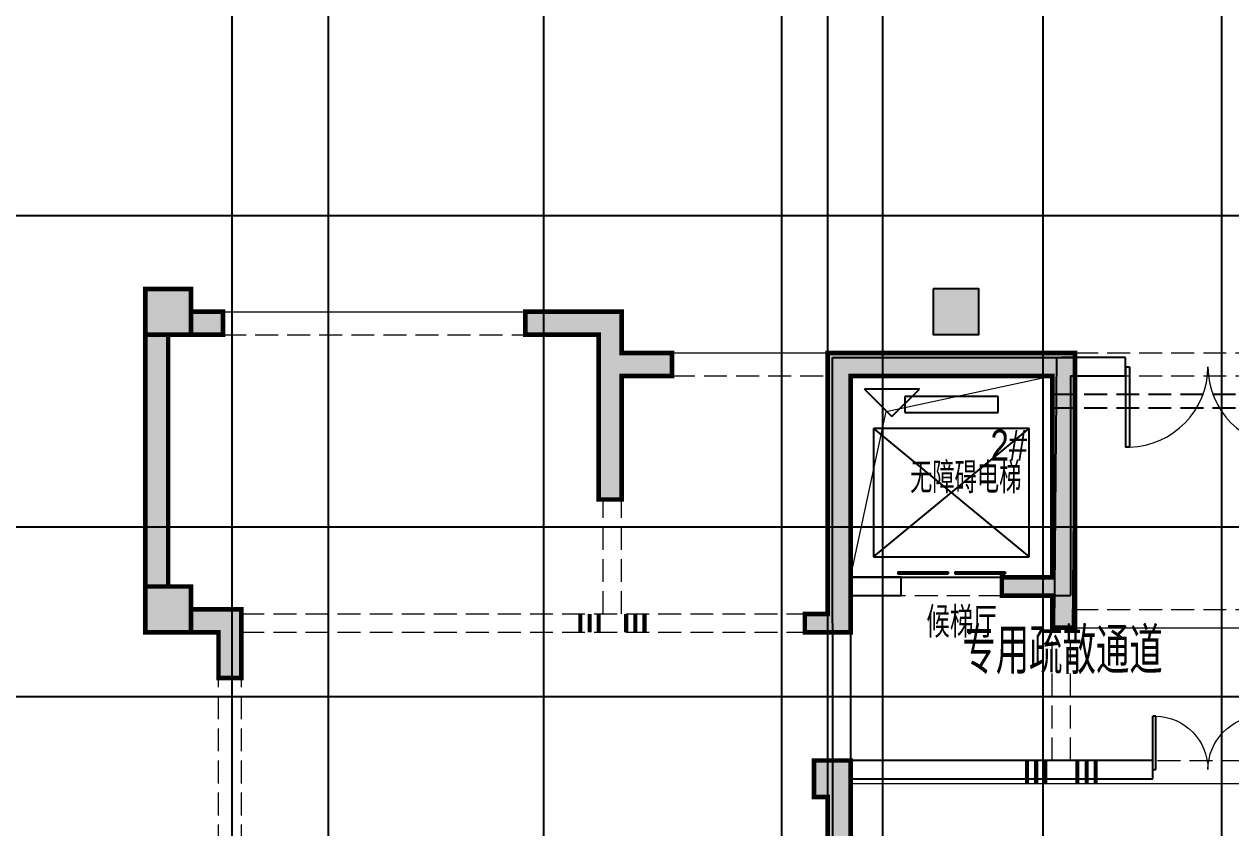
# Model space of a CAD drawing. Extents: x 369444 to 684549, y -549309 to 575337.
# Drawn here: x 558253 to 571424, y 388721 to 397498 of the extents above; entities that cross this region are included whole.
import ezdxf

# ---------------------------------------------------------------- set-up
doc = ezdxf.new("R2010")
doc.units = 0
doc.header["$LTSCALE"] = 1000
doc.header["$MEASUREMENT"] = 0
for name, pattern in [('__DASH', [0.35, 0.25, -0.1]), ('DASH', [0.35, 0.25, -0.1]), ('线型3', [500, 300, -200])]:
    doc.linetypes.add(name, pattern=pattern)
for name, color, linetype in [('COLUMN', 9, 'Continuous'), ('DIM_ELEV', 3, 'Continuous'), ('DOTE', 1, 'Continuous'), ('EVTR', 2, 'Continuous'), ('PUB_TEXT', 7, 'Continuous'), ('WALL', 9, 'Continuous'), ('WINDOW', 4, 'Continuous'), ('填充', 8, 'Continuous'), ('排水', 61, 'Continuous'), ('标注', 6, 'Continuous'), ('砼墙', 151, 'Continuous')]:
    doc.layers.add(name, color=color, linetype=linetype)
for name, color, linetype, lineweight in [('梁', 4, 'Continuous', 18), ('梁虚线', 134, '线型3', 18), ('梁集中标注竖向', 2, 'Continuous', 18), ('次梁箍筋', 1, 'Continuous', 40), ('洞口边线', 9, 'Continuous', 18)]:
    doc.layers.add(name, color=color, linetype=linetype, lineweight=lineweight)
doc.styles.add('HNSJY', font='hnsjy-07.shx', dxfattribs={"width": 0.8, "bigfont": 'hnsjy-hz.shx'})
doc.styles.get("Standard").update_dxf_attribs({"font": 'gbenor.shx', "bigfont": 'gbcbig.shx'})

# ---------------------------------------------------------------- blocks, each defined once
blk = doc.blocks.new('column500')
h = blk.add_hatch(color=0)
h.dxf.hatch_style = 1
h.paths.add_polyline_path([(-216381, -381440), (-215881, -381440), (-215881, -380940), (-216381, -380940)])
at = {"color": 0}
blk.add_lwpolyline([(-216381, -381440), (-215881, -381440), (-215881, -380940), (-216381, -380940)], close=True, dxfattribs=at)
blk = doc.blocks.new('A$C6FDF2493')
at = {"layer": '填充'}
for points in [[(525, 19850), (525, 20100), (525, 20350), (25, 20350), (25, 19850), (275, 19850)], [(875, 19850), (875, 20100), (525, 20100), (525, 19850)], [(5775, 19400), (5225, 19400), (5225, 18050), (4975, 18050), (4975, 19400), (4975, 19850), (4175, 19850), (4175, 20100), (5225, 20100), (5225, 19650), (5775, 19650)], [(25, 17100), (275, 17100), (275, 19850), (25, 19850)], [(7725, 19400), (7725, 16600), (7225, 16600), (7225, 16800), (7475, 16800), (7475, 19650), (10175, 19650), (10175, 17200), (10175, 16650), (9925, 16650), (9925, 17000), (9375, 17000), (9375, 17200), (9925, 17200), (9925, 19400)], [(525, 16600), (525, 16850), (525, 17100), (275, 17100), (25, 17100), (25, 16600)], [(825, 16100), (1075, 16100), (1075, 16850), (525, 16850), (525, 16600), (825, 16600)], [(7725, 14800), (7725, 15200), (7325, 15200), (7325, 14800), (7475, 14800), (7475, 10600), (7225, 10600), (7225, 10200), (7725, 10200), (7725, 10600)]]:
    blk.add_hatch(color=0, dxfattribs=at).paths.add_polyline_path(points)
at = {"layer": '砼墙', "color": 0}
for points in [[(525, 19850), (525, 20100), (525, 20350), (25, 20350), (25, 19850), (275, 19850)], [(5775, 19400), (5225, 19400), (5225, 18050), (4975, 18050), (4975, 19400), (4975, 19850), (4175, 19850), (4175, 20100), (5225, 20100), (5225, 19650), (5775, 19650)], [(7725, 19400), (7725, 16600), (7225, 16600), (7225, 16800), (7475, 16800), (7475, 19650), (10175, 19650), (10175, 17200), (10175, 16650), (9925, 16650), (9925, 17000), (9375, 17000), (9375, 17200), (9925, 17200), (9925, 19400)], [(525, 16600), (525, 16850), (525, 17100), (275, 17100), (25, 17100), (25, 16600)], [(7725, 14800), (7725, 15200), (7325, 15200), (7325, 14800), (7475, 14800), (7475, 10600), (7225, 10600), (7225, 10200), (7725, 10200), (7725, 10600)]]:
    blk.add_lwpolyline(points, close=True, dxfattribs=at)
for points in [[(525, 20100), (875, 20100), (875, 19850), (525, 19850)], [(25, 17100), (25, 19850)], [(275, 17100), (275, 19850)], [(525, 16850), (1075, 16850), (1075, 16100), (825, 16100), (825, 16600), (525, 16600)]]:
    blk.add_lwpolyline(points, dxfattribs=at)
blk = doc.blocks.new('$DORLIB2D$00000127')
at = {"color": 0}
for points in [[(-0.533, 0.795), (-0.533, 0.69)], [(-0.033, 0.795), (-0.533, 0.795)], [(-0.033, 0.795), (-0.033, 0.69)], [(0.533, 0.795), (0.033, 0.795)], [(0.033, 0.795), (0.033, 0.69)], [(0.533, 0.795), (0.533, 0.69)], [(-0.033, 0.69), (-0.533, 0.69)], [(0.533, 0.69), (0.033, 0.69)], [(0.5, 0.5), (-0.5, 0.5)]]:
    blk.add_lwpolyline(points, dxfattribs=at)
blk = doc.blocks.new('$DorLib2D$00000002')
for p, q in [((-0.5, 0), (-0.5, 0.4875)), ((-0.475, 0.4875), (-0.5, 0.4875)), ((-0.475, 0), (-0.475, 0.4875)), ((0.475, 0), (0.475, 0.4875)), ((0.475, 0.4875), (0.5, 0.4875)), ((0.5, 0), (0.5, 0.4875)), ((-0.5, 0), (-0.475, 0)), ((0.5, 0), (0.475, 0))]:
    blk.add_line(p, q)
at = {"lineweight": 13}
for centre, start, end in [((-0.4875, 0), 0, 88.53072), ((0.4875, 0), 91.46928, 180)]:
    blk.add_arc(centre, 0.4875, start, end, dxfattribs=at)
blk = doc.blocks.new('25-l')
at = {"layer": '梁', "color": 0, "lineweight": 18}
for p, q in [((575126, 229771), (578426, 229771)), ((580026, 229321), (581726, 229321)), ((581976, 226871), (583626, 226871)), ((584426, 226321), (587076, 226321)), ((581726, 224871), (581726, 226271)), ((581976, 224621), (584276, 224621)), ((584276, 224621), (587926, 224621))]:
    blk.add_line(p, q, dxfattribs=at)
at = {"layer": '梁虚线', "color": 0, "linetype": '__DASH', "lineweight": 18, "ltscale": 1}
for p, q in [((575126, 229521), (578426, 229521)), ((584426, 229321), (587226, 229321)), ((580026, 229071), (581726, 229071)), ((584426, 229071), (587226, 229071)), ((579276, 226471), (579276, 227721)), ((579476, 226471), (579476, 227721)), ((581976, 226671), (583626, 226671)), ((575326, 226471), (581476, 226471)), ((584426, 226521), (587076, 226521)), ((584176, 224871), (584176, 226321)), ((584376, 224871), (584376, 226321)), ((575326, 226271), (581476, 226271)), ((581976, 224871), (581976, 226271)), ((575076, 222171), (575076, 225771)), ((575326, 222171), (575326, 225771)), ((581976, 224871), (584276, 224871)), ((584276, 224871), (587926, 224871))]:
    blk.add_line(p, q, dxfattribs=at)
at = {"layer": '次梁箍筋', "color": 0, "linetype": 'Continuous'}
for points in [[(579026, 226471, 44.9, 44.9, 0), (579026, 226271, 0.6, 2.308908218841071e-184, 0)], [(579126, 226471, 44.9, 44.9, 0), (579126, 226271, 0.6, 2.308908218841071e-184, 0)], [(579226, 226471, 44.9, 44.9, 0), (579226, 226271, 0.6, 2.308908218841071e-184, 0)], [(579526, 226471, 44.9, 44.9, 0), (579526, 226271, 0.6, 2.308908218841071e-184, 0)], [(579626, 226471, 44.9, 44.9, 0), (579626, 226271, 0.6, 2.308908218841071e-184, 0)], [(579726, 226471, 44.9, 44.9, 0), (579726, 226271, 0.6, 2.308908218841071e-184, 0)], [(583901, 224871, 44.9, 44.9, 0), (583901, 224621, 0, 0, 0)], [(584001, 224871, 44.9, 44.9, 0), (584001, 224621, 0, 0, 0)], [(584101, 224871, 44.9, 44.9, 0), (584101, 224621, 0, 0, 0)], [(584451, 224871, 44.9, 44.9, 0), (584451, 224621, 0, 0, 0)], [(584551, 224871, 44.9, 44.9, 0), (584551, 224621, 0, 0, 0)], [(584651, 224871, 44.9, 44.9, 0), (584651, 224621, 0, 0, 0)]]:
    blk.add_lwpolyline(points, format="xyseb", dxfattribs=at)
at = {"layer": '洞口边线', "color": 0, "ltscale": 1}
blk.add_lwpolyline([(584176, 229071), (581976, 229071), (581976, 226871), (582365, 228682), (584176, 229071)], close=True, dxfattribs=at)
at = {"layer": '砼墙', "color": 0, "const_width": 50}
for points in [[(574776, 229521), (574776, 229771), (574776, 230021), (574276, 230021), (574276, 229521), (574526, 229521)], [(580026, 229071), (579476, 229071), (579476, 227721), (579226, 227721), (579226, 229071), (579226, 229521), (578426, 229521), (578426, 229771), (579476, 229771), (579476, 229321), (580026, 229321)], [(581976, 229071), (581976, 226271), (581476, 226271), (581476, 226471), (581726, 226471), (581726, 229321), (584426, 229321), (584426, 226871), (584426, 226321), (584176, 226321), (584176, 226671), (583626, 226671), (583626, 226871), (584176, 226871), (584176, 229071)], [(574776, 226271), (574776, 226521), (574776, 226771), (574526, 226771), (574276, 226771), (574276, 226271)], [(581976, 224471), (581976, 224871), (581576, 224871), (581576, 224471), (581726, 224471), (581726, 220271), (581476, 220271), (581476, 219871), (581976, 219871), (581976, 220271)]]:
    blk.add_lwpolyline(points, close=True, dxfattribs=at)
for points in [[(574776, 229771), (575126, 229771), (575126, 229521), (574776, 229521)], [(574276, 226771), (574276, 229521)], [(574526, 226771), (574526, 229521)], [(574776, 226521), (575326, 226521), (575326, 225771), (575076, 225771), (575076, 226271), (574776, 226271)]]:
    blk.add_lwpolyline(points, dxfattribs=at)

msp = doc.modelspace()

# ---------------------------------------------------------------- linework, layer by layer
at = {"layer": 'DIM_ELEV'}
for p, q in [((567724.3, 393212.3), (567424.3, 393512.3)), ((568024.3, 393512.3), (567424.3, 393512.3)), ((567724.3, 393212.3), (568024.3, 393512.3))]:
    msp.add_line(p, q, dxfattribs=at)
at = {"layer": 'DOTE', "color": 8}
for p, q in [((560524.5, 59364.2), (560524.5, 476704.8)), ((561574.5, 59364.2), (561574.5, 476704.8)), ((563924.5, 261807), (563924.5, 476704.8)), ((566524.5, 59364.2), (566524.5, 476704.8)), ((567024.5, 59364.2), (567024.5, 476704.8)), ((567624.5, 59364.2), (567624.5, 476704.8)), ((569374.5, 261807), (569374.5, 476704.8)), ((571324.5, 261807), (571324.5, 476704.8))]:
    msp.add_line(p, q, dxfattribs=at)
at = {"layer": 'DOTE', "color": 8, "lineweight": -2}
for p, q in [((377844.4, 395407), (624570.9, 395407)), ((377844.4, 392007), (624570.9, 392007)), ((377844.4, 390157), (624570.9, 390157))]:
    msp.add_line(p, q, dxfattribs=at)
at = {"layer": 'EVTR'}
for p, q in [((567864.5, 393432), (567864.5, 393257)), ((568884.5, 393432), (567864.5, 393432)), ((568884.5, 393257), (568884.5, 393432)), ((567864.5, 393257), (568884.5, 393257)), ((567524.5, 393082), (567524.5, 391682)), ((569224.5, 393082), (567524.5, 393082)), ((567524.5, 393082), (569224.5, 391682)), ((567524.5, 391682), (569224.5, 393082)), ((569224.5, 391682), (569224.5, 393082)), ((567524.5, 391682), (569224.5, 391682))]:
    msp.add_line(p, q, dxfattribs=at)
at = {"layer": 'WALL'}
for p, q in [((567074.5, 393857), (569574.5, 393857)), ((567074.5, 391357), (567074.5, 393857)), ((569499.5, 390907.8), (569524.5, 393857.8)), ((569524.5, 393857.8), (569724.5, 393856.1)), ((570274.5, 393857), (569574.5, 393857)), ((569699.5, 390906.1), (569724.5, 393856.1)), ((570274.5, 393657), (570274.5, 393857)), ((567274.5, 393657), (569474.5, 393657)), ((567274.5, 391457), (567274.5, 393657)), ((569474.5, 393657), (569474.5, 391457)), ((569674.5, 393657), (569674.5, 391257)), ((569674.5, 393657), (570274.5, 393657)), ((567074.5, 390957), (567074.5, 391357)), ((567824.5, 391457), (567274.5, 391457)), ((567824.5, 391257), (567824.5, 391457)), ((569474.5, 391457), (568924.5, 391457)), ((568924.5, 391457), (568924.5, 391257)), ((567274.5, 391257), (567824.5, 391257)), ((567274.5, 390957), (567274.5, 391257)), ((568924.5, 391257), (569674.5, 391257)), ((567074.5, 390957), (567074.5, 389357)), ((567274.5, 390957), (567274.5, 389457)), ((569499.5, 390907.8), (569699.5, 390906.1)), ((570574.5, 389457), (567274.5, 389457)), ((570574.5, 389257), (570574.5, 389457)), ((567074.5, 389357), (567074.5, 385407)), ((567274.5, 389257), (567274.5, 385407)), ((567274.5, 389257), (570574.5, 389257))]:
    msp.add_line(p, q, dxfattribs=at)
at = {"layer": '排水', "linetype": 'DASH'}
for p, q in [((569474.5, 393457), (575574.5, 393457)), ((569474.5, 393307), (575574.5, 393307))]:
    msp.add_line(p, q, dxfattribs=at)

# ---------------------------------------------------------------- block references
at = {"layer": 'COLUMN', "color": 8, "rotation": 270}
for p in [(941014.4, 178226.2), (949614.4, 178226.2), (941014.4, 174976.1)]:
    msp.add_blockref('column500', p, dxfattribs=at)
at = {"layer": 'WINDOW', "xscale": 1800, "yscale": 1800, "zscale": -1800, "rotation": 180}
msp.add_blockref('$DorLib2D$00000002', (571174.5, 393757), dxfattribs=at)
at = {"layer": 'WINDOW'}
for name, p, xscale, yscale, zscale in [('$DORLIB2D$00000127', (568374.5, 391357), -1100, 200, 1100), ('$DorLib2D$00000002', (571174.5, 389357), -1200, 1200, -1200)]:
    msp.add_blockref(name, p, dxfattribs=dict(at, xscale=xscale, yscale=yscale, zscale=zscale))
at = {"layer": '标注', "color": 8}
msp.add_blockref('A$C6FDF2493', (559549.5, 374257), dxfattribs=at)
at = {"layer": '梁集中标注竖向', "color": 8}
msp.add_blockref('25-l', (-14701.5, 164585.8), dxfattribs=at)

# ---------------------------------------------------------------- texts
at = {"layer": 'PUB_TEXT', "style": 'HNSJY', "width": 0.8}
for s, p in [('2#', (568800.3, 392731.9)), ('候梯厅', (568101.1, 390797.2))]:
    msp.add_text(s, height=337.59, dxfattribs=at).set_placement(p)
at = {"layer": 'PUB_TEXT'}
msp.add_text('无障碍电梯', height=337.59, dxfattribs=at).set_placement((567922.6, 392375.2))
at = {"layer": 'PUB_TEXT', "color": 2}
msp.add_text('专用疏散通道', height=506.38, dxfattribs=at).set_placement((568493.4, 390400.9))

doc.saveas('drawing.dxf')
